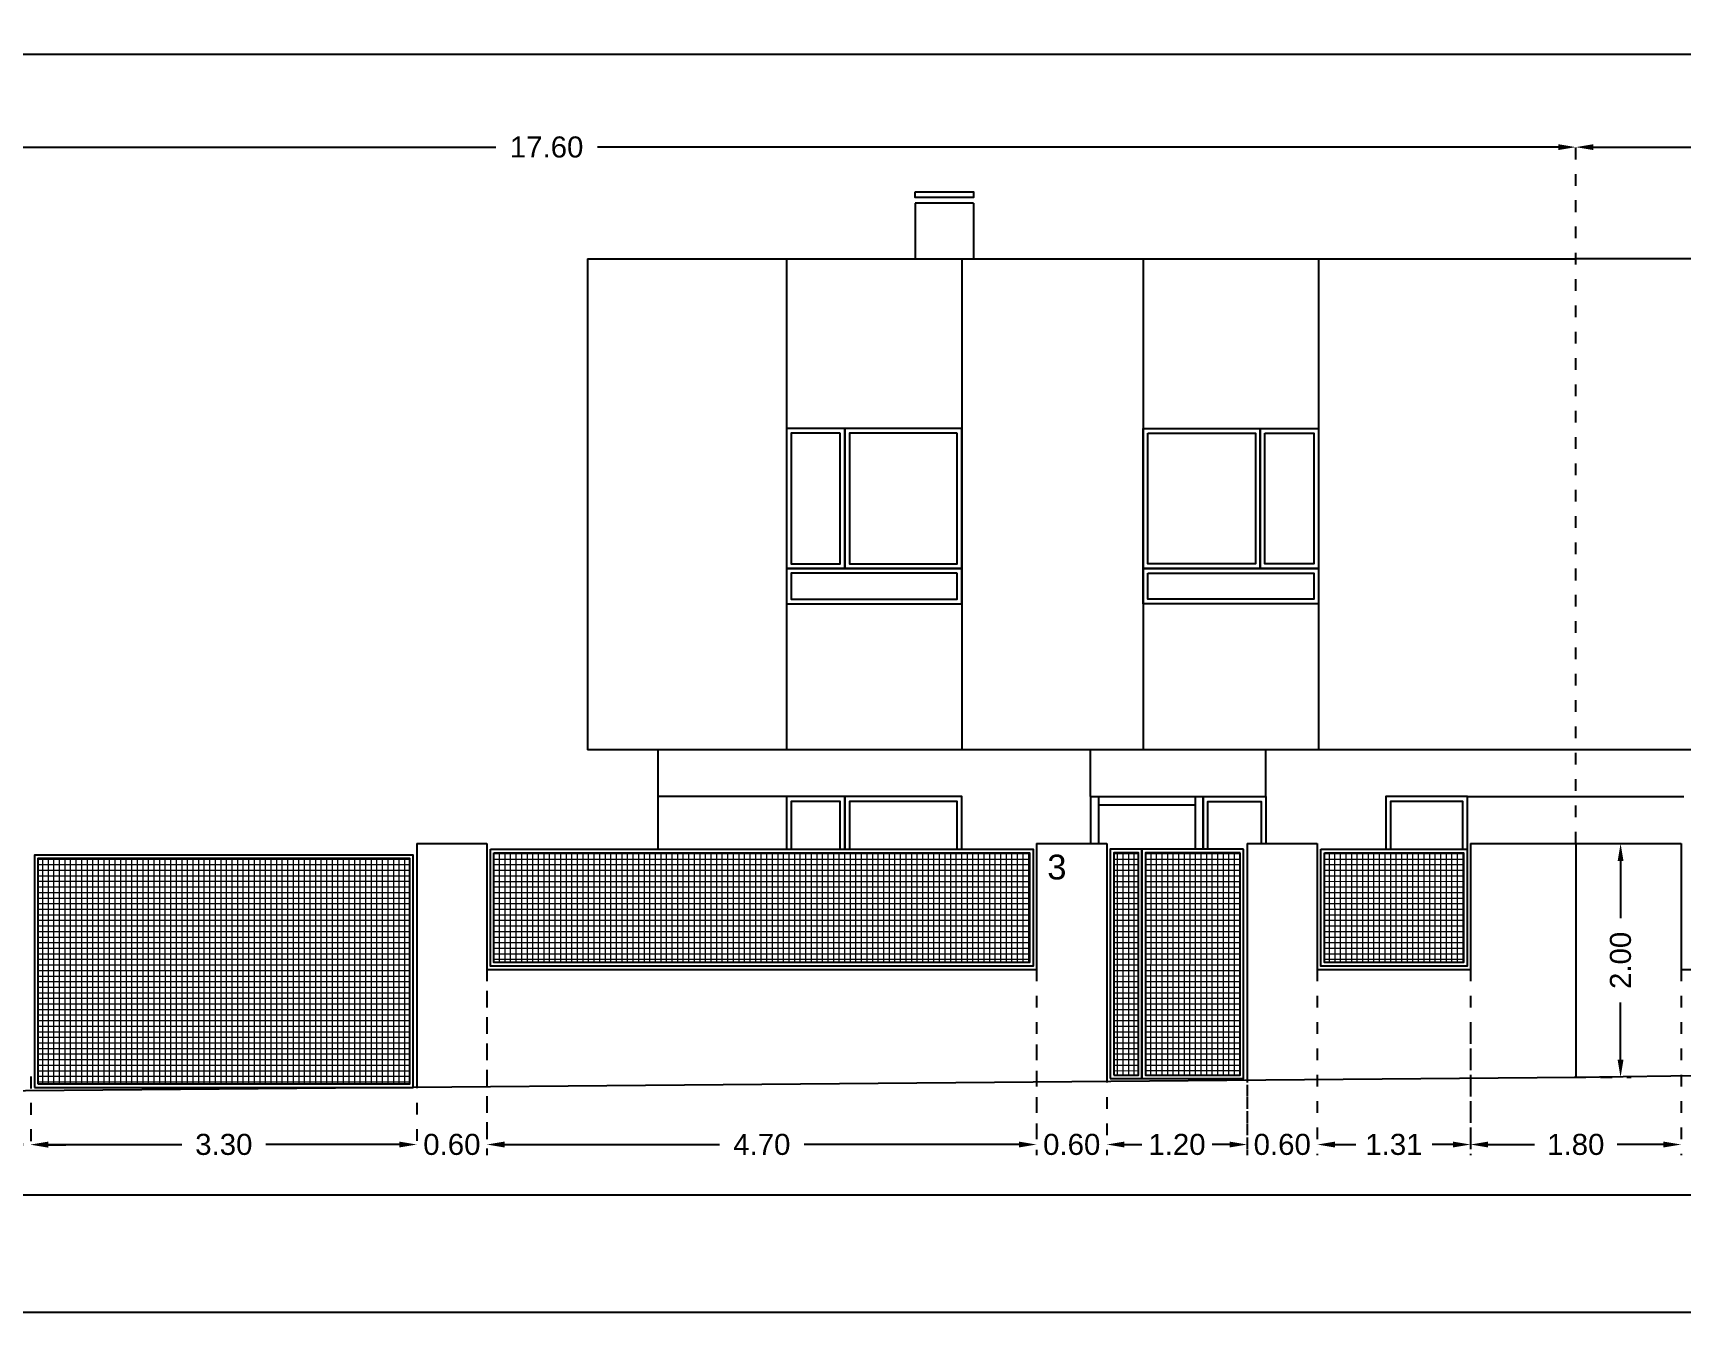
# Model space of a CAD drawing. Header units: millimetres. Extents: x 441061 to 442903, y 4515148 to 4515613.
# Drawn here: x 442341.77 to 442355.86, y 4515512.45 to 4515523.39 of the extents above; entities that cross this region are included whole.
import ezdxf
from ezdxf.enums import TextEntityAlignment as Align

# ---------------------------------------------------------------- set-up
doc = ezdxf.new("R2010")
doc.units = ezdxf.units.MM
doc.linetypes.add('CONTINUA', pattern=[0])
doc.linetypes.add('PUNTOS2', pattern=[0.125, 0, -0.125])
for name, color, linetype in [('01_alzado', 5, 'CONTINUA'), ('01_cotas', 254, 'Continuous'), ('01_ejes', 10, 'Continuous'), ('01_retranqueo', 250, 'Continuous'), ('01_seccion', 7, 'CONTINUA'), ('01_textos', 7, 'Continuous'), ('01_verjas', 254, 'Continuous')]:
    doc.layers.add(name, color=color, linetype=linetype)
doc.layers.add('01_cartela', color=6, linetype='Continuous', plot=False)
doc.layers.add('01_muebles_B', color=254, linetype='Continuous', lineweight=5)
doc.styles.add('Estilo1', font='swissel.ttf')
doc.styles.add('ROMANS', font='romans')
doc.dimstyles.new('DECIMAL-50', dxfattribs={"dimtxt": 0.08, "dimasz": 0.15, "dimexe": 0.09, "dimexo": 0, "dimgap": 0.09, "dimtad": 0, "dimzin": 0, "dimdsep": 46, "dimtxsty": 'ROMANS', "dimcen": 0.09, "dimclrt": 6, "dimadec": 0, "dimazin": 0, "dimtfac": 1.38, "dimtix": 1, "dimtofl": 0, "dimtmove": 2, "dimatfit": 3, "dimldrblk": 'OBLIQUE', "dimfxl": 1, "dimtolj": 1, "dimtzin": 0, "dimarcsym": 0})
pattern_1 = [(90, (247.88147, 0), (-0.047625, 1e-17), []), (180, (247.88147, 0), (-1e-17, -0.047625), [])]
pattern_2 = [(90, (175.445375, 0), (-0.047625, 1e-17), []), (180, (175.445375, 0), (-1e-17, -0.047625), [])]

# ---------------------------------------------------------------- blocks, each defined once
blk = doc.blocks.new('*D403')
at = {"layer": '01_cotas', "color": 0, "linetype": 'PUNTOS2', "lineweight": -2, "transparency": 16777216}
for p, q in [((442341.15, 4515514.461), (442341.15, 4515513.788)), ((442341.75, 4515514.459), (442341.75, 4515513.788))]:
    blk.add_line(p, q, dxfattribs=at)
at = {"layer": '01_cotas', "color": 0, "lineweight": -2, "transparency": 16777216}
for p, q in [((442341, 4515513.878), (442340.85, 4515513.878)), ((442341.9, 4515513.878), (442342.05, 4515513.878))]:
    blk.add_line(p, q, dxfattribs=at)
at = {"layer": '01_cotas', "color": 0, "transparency": 16777216}
for points in [[(442341, 4515513.903), (442341, 4515513.853), (442341.15, 4515513.878)], [(442341.9, 4515513.903), (442341.9, 4515513.853), (442341.75, 4515513.878)]]:
    blk.add_solid(points, dxfattribs=at)
at = {"layer": '01_cotas', "color": 7, "transparency": 16777216, "insert": (442341.45, 4515513.878), "char_height": 0.18, "attachment_point": 5, "style": 'Estilo1'}
blk.add_mtext('\\A1;0.60', dxfattribs=at)
blk = doc.blocks.new('*D404')
at = {"layer": '01_cotas', "color": 0, "linetype": 'PUNTOS2', "lineweight": -2, "transparency": 16777216}
for p, q in [((442341.75, 4515514.461), (442341.75, 4515513.79)), ((442345.05, 4515514.461), (442345.05, 4515513.79))]:
    blk.add_line(p, q, dxfattribs=at)
at = {"layer": '01_cotas', "color": 0, "lineweight": -2, "transparency": 16777216}
for p, q in [((442341.9, 4515513.88), (442343.04, 4515513.88)), ((442344.9, 4515513.88), (442343.76, 4515513.88))]:
    blk.add_line(p, q, dxfattribs=at)
at = {"layer": '01_cotas', "color": 0, "transparency": 16777216}
for points in [[(442341.9, 4515513.905), (442341.9, 4515513.855), (442341.75, 4515513.88)], [(442344.9, 4515513.905), (442344.9, 4515513.855), (442345.05, 4515513.88)]]:
    blk.add_solid(points, dxfattribs=at)
at = {"layer": '01_cotas', "color": 7, "transparency": 16777216, "insert": (442343.4, 4515513.88), "char_height": 0.18, "attachment_point": 5, "style": 'Estilo1'}
blk.add_mtext('\\A1;3.30', dxfattribs=at)
blk = doc.blocks.new('*D405')
at = {"layer": '01_cotas', "color": 0, "linetype": 'PUNTOS2', "lineweight": -2, "transparency": 16777216}
for p, q in [((442345.65, 4515515.42), (442345.65, 4515513.79)), ((442345.05, 4515514.461), (442345.05, 4515513.79))]:
    blk.add_line(p, q, dxfattribs=at)
at = {"layer": '01_cotas', "color": 0, "lineweight": -2, "transparency": 16777216}
for p, q in [((442344.9, 4515513.88), (442344.75, 4515513.88)), ((442345.8, 4515513.88), (442345.95, 4515513.88))]:
    blk.add_line(p, q, dxfattribs=at)
at = {"layer": '01_cotas', "color": 0, "transparency": 16777216}
for points in [[(442344.9, 4515513.905), (442344.9, 4515513.855), (442345.05, 4515513.88)], [(442345.8, 4515513.905), (442345.8, 4515513.855), (442345.65, 4515513.88)]]:
    blk.add_solid(points, dxfattribs=at)
at = {"layer": '01_cotas', "color": 7, "transparency": 16777216, "insert": (442345.35, 4515513.88), "char_height": 0.18, "attachment_point": 5, "style": 'Estilo1'}
blk.add_mtext('\\A1;0.60', dxfattribs=at)
blk = doc.blocks.new('*D406')
at = {"layer": '01_cotas', "color": 0, "linetype": 'PUNTOS2', "lineweight": -2, "transparency": 16777216}
for p, q in [((442350.35, 4515514.736), (442350.35, 4515513.79)), ((442350.95, 4515514.736), (442350.95, 4515513.79))]:
    blk.add_line(p, q, dxfattribs=at)
at = {"layer": '01_cotas', "color": 0, "lineweight": -2, "transparency": 16777216}
for p, q in [((442350.2, 4515513.88), (442350.05, 4515513.88)), ((442351.1, 4515513.88), (442351.25, 4515513.88))]:
    blk.add_line(p, q, dxfattribs=at)
at = {"layer": '01_cotas', "color": 0, "transparency": 16777216}
for points in [[(442350.2, 4515513.905), (442350.2, 4515513.855), (442350.35, 4515513.88)], [(442351.1, 4515513.905), (442351.1, 4515513.855), (442350.95, 4515513.88)]]:
    blk.add_solid(points, dxfattribs=at)
at = {"layer": '01_cotas', "color": 7, "transparency": 16777216, "insert": (442350.65, 4515513.88), "char_height": 0.18, "attachment_point": 5, "style": 'Estilo1'}
blk.add_mtext('\\A1;0.60', dxfattribs=at)
blk = doc.blocks.new('*D407')
at = {"layer": '01_cotas', "color": 0, "linetype": 'PUNTOS2', "lineweight": -2, "transparency": 16777216}
for p, q in [((442350.95, 4515514.736), (442350.95, 4515513.79)), ((442352.15, 4515514.736), (442352.15, 4515513.79))]:
    blk.add_line(p, q, dxfattribs=at)
at = {"layer": '01_cotas', "color": 0, "lineweight": -2, "transparency": 16777216}
for p, q in [((442351.1, 4515513.88), (442351.197, 4515513.88)), ((442352, 4515513.88), (442351.903, 4515513.88))]:
    blk.add_line(p, q, dxfattribs=at)
at = {"layer": '01_cotas', "color": 0, "transparency": 16777216}
for points in [[(442351.1, 4515513.905), (442351.1, 4515513.855), (442350.95, 4515513.88)], [(442352, 4515513.905), (442352, 4515513.855), (442352.15, 4515513.88)]]:
    blk.add_solid(points, dxfattribs=at)
at = {"layer": '01_cotas', "color": 7, "transparency": 16777216, "insert": (442351.55, 4515513.88), "char_height": 0.18, "attachment_point": 5, "style": 'Estilo1'}
blk.add_mtext('\\A1;1.20', dxfattribs=at)
blk = doc.blocks.new('*D408')
at = {"layer": '01_cotas', "color": 0, "linetype": 'PUNTOS2', "lineweight": -2, "transparency": 16777216}
for p, q in [((442352.75, 4515515.376), (442352.75, 4515513.79)), ((442352.15, 4515514.84), (442352.15, 4515513.79))]:
    blk.add_line(p, q, dxfattribs=at)
at = {"layer": '01_cotas', "color": 0, "lineweight": -2, "transparency": 16777216}
for p, q in [((442352, 4515513.88), (442351.85, 4515513.88)), ((442352.9, 4515513.88), (442353.05, 4515513.88))]:
    blk.add_line(p, q, dxfattribs=at)
at = {"layer": '01_cotas', "color": 0, "transparency": 16777216}
for points in [[(442352, 4515513.905), (442352, 4515513.855), (442352.15, 4515513.88)], [(442352.9, 4515513.905), (442352.9, 4515513.855), (442352.75, 4515513.88)]]:
    blk.add_solid(points, dxfattribs=at)
at = {"layer": '01_cotas', "color": 7, "transparency": 16777216, "insert": (442352.45, 4515513.88), "char_height": 0.18, "attachment_point": 5, "style": 'Estilo1'}
blk.add_mtext('\\A1;0.60', dxfattribs=at)
blk = doc.blocks.new('*D409')
at = {"layer": '01_cotas', "color": 0, "linetype": 'PUNTOS2', "lineweight": -2, "transparency": 16777216}
for p, q in [((442352.75, 4515515.376), (442352.75, 4515513.79)), ((442354.06, 4515515.376), (442354.06, 4515513.79))]:
    blk.add_line(p, q, dxfattribs=at)
at = {"layer": '01_cotas', "color": 0, "lineweight": -2, "transparency": 16777216}
for p, q in [((442352.9, 4515513.88), (442353.078, 4515513.88)), ((442353.91, 4515513.88), (442353.732, 4515513.88))]:
    blk.add_line(p, q, dxfattribs=at)
at = {"layer": '01_cotas', "color": 0, "transparency": 16777216}
for points in [[(442352.9, 4515513.905), (442352.9, 4515513.855), (442352.75, 4515513.88)], [(442353.91, 4515513.905), (442353.91, 4515513.855), (442354.06, 4515513.88)]]:
    blk.add_solid(points, dxfattribs=at)
at = {"layer": '01_cotas', "color": 7, "transparency": 16777216, "insert": (442353.405, 4515513.88), "char_height": 0.18, "attachment_point": 5, "style": 'Estilo1'}
blk.add_mtext('\\A1;1.31', dxfattribs=at)
blk = doc.blocks.new('*D410')
at = {"layer": '01_cotas', "color": 0, "linetype": 'PUNTOS2', "lineweight": -2, "transparency": 16777216}
for p, q in [((442355.86, 4515515.376), (442355.86, 4515513.79)), ((442354.06, 4515514.84), (442354.06, 4515513.79))]:
    blk.add_line(p, q, dxfattribs=at)
at = {"layer": '01_cotas', "color": 0, "lineweight": -2, "transparency": 16777216}
for p, q in [((442354.21, 4515513.88), (442354.607, 4515513.88)), ((442355.71, 4515513.88), (442355.313, 4515513.88))]:
    blk.add_line(p, q, dxfattribs=at)
at = {"layer": '01_cotas', "color": 0, "transparency": 16777216}
for points in [[(442354.21, 4515513.905), (442354.21, 4515513.855), (442354.06, 4515513.88)], [(442355.71, 4515513.905), (442355.71, 4515513.855), (442355.86, 4515513.88)]]:
    blk.add_solid(points, dxfattribs=at)
at = {"layer": '01_cotas', "color": 7, "transparency": 16777216, "insert": (442354.96, 4515513.88), "char_height": 0.18, "attachment_point": 5, "style": 'Estilo1'}
blk.add_mtext('\\A1;1.80', dxfattribs=at)
blk = doc.blocks.new('*D533')
at = {"layer": '01_cotas', "color": 0, "linetype": 'PUNTOS2', "lineweight": -2, "transparency": 16777216}
for p, q in [((442354.96, 4515516.455), (442354.96, 4515522.5)), ((442371.14, 4515516.805), (442371.14, 4515522.5))]:
    blk.add_line(p, q, dxfattribs=at)
at = {"layer": '01_cotas', "color": 0, "lineweight": -2, "transparency": 16777216}
for p, q in [((442355.11, 4515522.41), (442362.616, 4515522.41)), ((442370.99, 4515522.41), (442363.484, 4515522.41))]:
    blk.add_line(p, q, dxfattribs=at)
at = {"layer": '01_cotas', "color": 0, "transparency": 16777216}
for points in [[(442355.11, 4515522.435), (442355.11, 4515522.385), (442354.96, 4515522.41)], [(442370.99, 4515522.435), (442370.99, 4515522.385), (442371.14, 4515522.41)]]:
    blk.add_solid(points, dxfattribs=at)
at = {"layer": '01_cotas', "color": 7, "transparency": 16777216, "insert": (442363.05, 4515522.41), "char_height": 0.18, "attachment_point": 5, "style": 'Estilo1'}
blk.add_mtext('\\A1;16.18', dxfattribs=at)
blk = doc.blocks.new('*D534')
at = {"layer": '01_cotas', "color": 0, "linetype": 'PUNTOS2', "lineweight": -2, "transparency": 16777216}
for p, q in [((442337.36, 4515516.405), (442337.36, 4515522.5)), ((442354.96, 4515516.455), (442354.96, 4515522.5))]:
    blk.add_line(p, q, dxfattribs=at)
at = {"layer": '01_cotas', "color": 0, "lineweight": -2, "transparency": 16777216}
for p, q in [((442337.51, 4515522.41), (442345.726, 4515522.41)), ((442354.81, 4515522.41), (442346.594, 4515522.41))]:
    blk.add_line(p, q, dxfattribs=at)
at = {"layer": '01_cotas', "color": 0, "transparency": 16777216}
for points in [[(442337.51, 4515522.435), (442337.51, 4515522.385), (442337.36, 4515522.41)], [(442354.81, 4515522.435), (442354.81, 4515522.385), (442354.96, 4515522.41)]]:
    blk.add_solid(points, dxfattribs=at)
at = {"layer": '01_cotas', "color": 7, "transparency": 16777216, "insert": (442346.16, 4515522.41), "char_height": 0.18, "attachment_point": 5, "style": 'Estilo1'}
blk.add_mtext('\\A1;17.60', dxfattribs=at)
blk = doc.blocks.new('*D536')
at = {"layer": '01_cotas', "color": 0, "linetype": 'PUNTOS2', "lineweight": -2, "transparency": 16777216}
for p, q in [((442345.65, 4515515.376), (442345.65, 4515513.79)), ((442350.35, 4515515.376), (442350.35, 4515513.79))]:
    blk.add_line(p, q, dxfattribs=at)
at = {"layer": '01_cotas', "color": 0, "lineweight": -2, "transparency": 16777216}
for p, q in [((442345.8, 4515513.88), (442347.639, 4515513.88)), ((442350.2, 4515513.88), (442348.361, 4515513.88))]:
    blk.add_line(p, q, dxfattribs=at)
at = {"layer": '01_cotas', "color": 0, "transparency": 16777216}
for points in [[(442345.8, 4515513.905), (442345.8, 4515513.855), (442345.65, 4515513.88)], [(442350.2, 4515513.905), (442350.2, 4515513.855), (442350.35, 4515513.88)]]:
    blk.add_solid(points, dxfattribs=at)
at = {"layer": '01_cotas', "color": 7, "transparency": 16777216, "insert": (442348, 4515513.88), "char_height": 0.18, "attachment_point": 5, "style": 'Estilo1'}
blk.add_mtext('\\A1;4.70', dxfattribs=at)
blk = doc.blocks.new('*D760')
at = {"layer": '01_cotas', "color": 0, "linetype": 'PUNTOS2', "lineweight": -2, "transparency": 16777216}
for p, q in [((442354.96, 4515516.455), (442355.433, 4515516.455)), ((442354.946, 4515514.455), (442355.433, 4515514.455))]:
    blk.add_line(p, q, dxfattribs=at)
at = {"layer": '01_cotas', "color": 0, "lineweight": -2, "transparency": 16777216}
for p, q in [((442355.343, 4515516.305), (442355.343, 4515515.815)), ((442355.343, 4515514.605), (442355.343, 4515515.095))]:
    blk.add_line(p, q, dxfattribs=at)
at = {"layer": '01_cotas', "color": 0, "transparency": 16777216}
for points in [[(442355.318, 4515516.305), (442355.368, 4515516.305), (442355.343, 4515516.455)], [(442355.318, 4515514.605), (442355.368, 4515514.605), (442355.343, 4515514.455)]]:
    blk.add_solid(points, dxfattribs=at)
at = {"layer": '01_cotas', "color": 7, "transparency": 16777216, "insert": (442355.343, 4515515.455), "char_height": 0.18, "attachment_point": 5, "rotation": 90, "style": 'Estilo1'}
blk.add_mtext('\\A1;2.00', dxfattribs=at)

msp = doc.modelspace()

# ---------------------------------------------------------------- hatches: boundary and pattern name
at = {"layer": '01_muebles_B'}
h = msp.add_hatch(dxfattribs=at)
h.set_pattern_fill('ANSI37', color=256, scale=0.015, angle=45)
h.set_pattern_definition(pattern_2)
h.paths.add_polyline_path([(442341.81, 4515514.398), (442344.99, 4515514.398), (442344.99, 4515516.325), (442341.81, 4515516.325)])
h = msp.add_hatch(dxfattribs=at)
h.set_pattern_fill('ANSI37', color=256, scale=0.015, angle=45)
h.set_pattern_definition(pattern_2)
h.paths.add_polyline_path([(442345.71, 4515516.375), (442350.29, 4515516.375), (442350.29, 4515515.436), (442345.71, 4515515.436)])
h = msp.add_hatch(dxfattribs=at)
h.set_pattern_fill('ANSI37', color=256, scale=0.015, angle=45)
h.set_pattern_definition(pattern_1)
h.paths.add_polyline_path([(442351.01, 4515514.474), (442351.22, 4515514.474), (442351.22, 4515516.375), (442351.01, 4515516.375)])
h = msp.add_hatch(dxfattribs=at)
h.set_pattern_fill('ANSI37', color=256, scale=0.015, angle=45)
h.set_pattern_definition(pattern_1)
h.paths.add_polyline_path([(442352.09, 4515516.375), (442351.28, 4515516.375), (442351.28, 4515514.474), (442352.09, 4515514.474)])
h = msp.add_hatch(dxfattribs=at)
h.set_pattern_fill('ANSI37', color=256, scale=0.015, angle=45)
h.set_pattern_definition(pattern_2)
h.paths.add_polyline_path([(442352.81, 4515516.375), (442354, 4515516.375), (442354, 4515515.436), (442352.81, 4515515.436)])

# ---------------------------------------------------------------- linework, layer by layer
at = {"layer": '01_alzado'}
for p, q in [((442349.81, 4515521.931, 0), (442349.31, 4515521.931, 0)), ((442349.31, 4515521.931, 0), (442349.31, 4515521.455, 0)), ((442349.81, 4515521.931, 0), (442349.81, 4515521.455, 0)), ((442346.51, 4515521.455, 0), (442354.96, 4515521.455, 0)), ((442346.51, 4515521.455, 0), (442346.51, 4515517.255, 0)), ((442348.21, 4515521.455, 0), (442348.21, 4515517.255, 0)), ((442349.71, 4515521.455, 0), (442349.71, 4515517.255, 0)), ((442351.26, 4515521.455, 0), (442351.26, 4515517.255, 0)), ((442352.76, 4515521.455, 0), (442352.76, 4515517.255, 0)), ((442363.41, 4515521.455, 0), (442354.96, 4515521.455, 0)), ((442363.41, 4515517.255, 0), (442346.51, 4515517.255, 0)), ((442347.11, 4515517.255, 0), (442347.11, 4515516.405, 0)), ((442350.81, 4515516.855, 0), (442350.81, 4515517.255, 0)), ((442352.31, 4515516.855, 0), (442352.31, 4515517.255, 0)), ((442348.21, 4515516.855, 0), (442347.11, 4515516.855, 0)), ((442350.81, 4515516.855, 0), (442350.81, 4515516.455, 0)), ((442350.81, 4515516.855, 0), (442352.31, 4515516.855, 0)), ((442350.88, 4515516.855, 0), (442351.705, 4515516.855, 0)), ((442350.88, 4515516.855, 0), (442350.88, 4515516.455, 0)), ((442350.88, 4515516.785, 0), (442351.705, 4515516.785, 0)), ((442351.705, 4515516.855, 0), (442351.705, 4515516.405, 0)), ((442351.775, 4515516.855, 0), (442351.775, 4515516.405, 0)), ((442352.31, 4515516.855, 0), (442352.31, 4515516.455, 0)), ((442354.035, 4515516.855, 0), (442355.885, 4515516.855, 0))]:
    msp.add_line(p, q, dxfattribs=at)
at = {"layer": '01_alzado', "elevation": 0}
for points in [[(442335.704, 4515523.204), (442372.471, 4515523.204), (442372.471, 4515513.447), (442335.704, 4515513.447)], [(442349.31, 4515522.029), (442349.81, 4515522.029), (442349.81, 4515521.98), (442349.31, 4515521.98)]]:
    msp.add_lwpolyline(points, close=True, dxfattribs=at)
at = {"layer": '01_alzado', "color": 5, "elevation": 0}
for points in [[(442348.71, 4515520.005), (442348.21, 4515520.005), (442348.21, 4515518.805), (442348.71, 4515518.805)], [(442349.71, 4515520.005), (442348.71, 4515520.005), (442348.71, 4515518.805), (442349.71, 4515518.805)], [(442351.26, 4515520.005), (442352.26, 4515520.005), (442352.26, 4515518.805), (442351.26, 4515518.805)], [(442352.26, 4515520.005), (442352.76, 4515520.005), (442352.76, 4515518.805), (442352.26, 4515518.805)], [(442349.71, 4515518.805), (442348.21, 4515518.805), (442348.21, 4515518.505), (442349.71, 4515518.505)], [(442351.26, 4515518.805), (442352.76, 4515518.805), (442352.76, 4515518.505), (442351.26, 4515518.505)]]:
    msp.add_lwpolyline(points, close=True, dxfattribs=at)
at = {"layer": '01_alzado', "color": 254, "elevation": 0}
for points in [[(442348.67, 4515519.965), (442348.25, 4515519.965), (442348.25, 4515518.845), (442348.67, 4515518.845)], [(442349.67, 4515519.965), (442348.75, 4515519.965), (442348.75, 4515518.845), (442349.67, 4515518.845)], [(442351.3, 4515519.965), (442352.22, 4515519.965), (442352.22, 4515518.845), (442351.3, 4515518.845)], [(442352.3, 4515519.965), (442352.72, 4515519.965), (442352.72, 4515518.845), (442352.3, 4515518.845)], [(442349.67, 4515518.765), (442348.25, 4515518.765), (442348.25, 4515518.545), (442349.67, 4515518.545)], [(442351.3, 4515518.765), (442352.72, 4515518.765), (442352.72, 4515518.545), (442351.3, 4515518.545)]]:
    msp.add_lwpolyline(points, close=True, dxfattribs=at)
at = {"layer": '01_alzado', "color": 5, "elevation": 0}
for points in [[(442348.71, 4515516.405), (442348.71, 4515516.855), (442348.21, 4515516.855), (442348.21, 4515516.405)], [(442349.71, 4515516.405), (442349.71, 4515516.855), (442348.71, 4515516.855), (442348.71, 4515516.405)], [(442354.03, 4515515.655), (442354.035, 4515515.655), (442354.035, 4515516.855), (442353.335, 4515516.855), (442353.335, 4515516.405)]]:
    msp.add_lwpolyline(points, dxfattribs=at)
at = {"layer": '01_alzado', "color": 254, "elevation": 0}
for points in [[(442348.67, 4515516.405), (442348.67, 4515516.815), (442348.25, 4515516.815), (442348.25, 4515516.405)], [(442349.67, 4515516.405), (442349.67, 4515516.815), (442348.75, 4515516.815), (442348.75, 4515516.405)], [(442351.815, 4515516.405), (442351.815, 4515516.815), (442352.27, 4515516.815), (442352.27, 4515516.455)], [(442353.995, 4515516.405), (442353.995, 4515516.815), (442353.375, 4515516.815), (442353.375, 4515516.405)]]:
    msp.add_lwpolyline(points, dxfattribs=at)
at = {"layer": '01_alzado', "elevation": 0}
msp.add_lwpolyline([(442351.775, 4515516.405), (442351.775, 4515516.855), (442352.31, 4515516.855), (442352.31, 4515516.455)], dxfattribs=at)
at = {"layer": '01_cartela', "color": 3, "elevation": 0}
msp.add_lwpolyline([(442334.704, 4515555.517), (442334.704, 4515512.447), (442395.98, 4515512.447), (442395.98, 4515555.517)], close=True, dxfattribs=at)
at = {"layer": '01_ejes', "color": 10, "ltscale": 0.25}
msp.add_line((442354.96, 4515516.455, 0), (442354.96, 4515514.455, 0), dxfattribs=at)
at = {"layer": '01_retranqueo', "color": 170}
msp.add_line((442354.96, 4515514.455, 0), (442371.44, 4515514.71, 0), dxfattribs=at)
at = {"layer": '01_retranqueo', "color": 170, "elevation": 0}
msp.add_lwpolyline([(442337.06, 4515514.302), (442354.96, 4515514.455)], dxfattribs=at)
at = {"layer": '01_seccion'}
for p, q in [((442345.05, 4515516.455, 0), (442345.05, 4515514.37, 0)), ((442345.05, 4515516.455, 0), (442345.65, 4515516.455, 0)), ((442345.65, 4515516.455, 0), (442345.65, 4515515.376, 0)), ((442350.35, 4515516.455, 0), (442350.35, 4515515.376, 0)), ((442350.35, 4515516.455, 0), (442350.95, 4515516.455, 0)), ((442350.95, 4515516.455, 0), (442350.95, 4515514.421, 0)), ((442352.15, 4515516.455, 0), (442352.15, 4515514.431, 0)), ((442352.15, 4515516.455, 0), (442352.75, 4515516.455, 0)), ((442352.75, 4515516.455, 0), (442352.75, 4515515.376, 0)), ((442354.06, 4515516.455, 0), (442355.86, 4515516.455, 0)), ((442354.06, 4515516.455, 0), (442354.06, 4515515.376, 0)), ((442355.86, 4515516.455, 0), (442355.86, 4515515.376, 0)), ((442345.65, 4515515.376, 0), (442350.35, 4515515.376, 0)), ((442352.75, 4515515.376, 0), (442354.06, 4515515.376, 0)), ((442355.86, 4515515.376, 0), (442357.18, 4515515.376, 0))]:
    msp.add_line(p, q, dxfattribs=at)
at = {"layer": '01_verjas'}
for points, elevation in [([(442341.78, 4515514.368), (442345.02, 4515514.368), (442345.02, 4515516.355), (442341.78, 4515516.355)], 1676.821), ([(442341.81, 4515514.398), (442344.99, 4515514.398), (442344.99, 4515516.325), (442341.81, 4515516.325)], 1676.821), ([(442345.68, 4515516.405), (442350.32, 4515516.405), (442350.32, 4515515.406), (442345.68, 4515515.406)], 0), ([(442345.71, 4515516.375), (442350.29, 4515516.375), (442350.29, 4515515.436), (442345.71, 4515515.436)], 0), ([(442350.98, 4515514.444), (442351.25, 4515514.444), (442351.25, 4515516.405), (442350.98, 4515516.405)], 0), ([(442351.01, 4515514.474), (442351.22, 4515514.474), (442351.22, 4515516.375), (442351.01, 4515516.375)], 0), ([(442352.12, 4515516.405), (442351.25, 4515516.405), (442351.25, 4515514.444), (442352.12, 4515514.444)], 0), ([(442352.09, 4515516.375), (442351.28, 4515516.375), (442351.28, 4515514.474), (442352.09, 4515514.474)], 0), ([(442352.78, 4515516.405), (442354.03, 4515516.405), (442354.03, 4515515.406), (442352.78, 4515515.406)], 0), ([(442352.81, 4515516.375), (442354, 4515516.375), (442354, 4515515.436), (442352.81, 4515515.436)], 0)]:
    msp.add_lwpolyline(points, close=True, dxfattribs=dict(at, elevation=elevation))

# ---------------------------------------------------------------- texts
at = {"layer": '01_textos', "color": 7, "style": 'Estilo1'}
msp.add_text('3', height=0.212, dxfattribs=at).set_placement((442350.523, 4515516.147, 0), align=Align.CENTER)

# ---------------------------------------------------------------- dimensions: what is measured, and where the dimension line sits
at = {"layer": '01_cotas', "color": 251}
for base, p1, p2, picture, middle in [((442337.36, 4515522.41), (442354.96, 4515516.455), (442337.36, 4515516.405), '*D534', (442346.16, 4515522.41)), ((442371.14, 4515522.41), (442354.96, 4515516.455), (442371.14, 4515516.805, 0), '*D533', (442363.05, 4515522.41)), ((442345.65, 4515513.88), (442345.05, 4515514.461), (442345.65, 4515515.42, 0), '*D405', (442345.35, 4515513.88)), ((442350.35, 4515513.88), (442345.65, 4515515.376, 0), (442350.35, 4515515.376, 0), '*D536', (442348, 4515513.88)), ((442352.75, 4515513.88), (442352.15, 4515514.84, 0), (442352.75, 4515515.376, 0), '*D408', (442352.45, 4515513.88)), ((442354.06, 4515513.88), (442352.75, 4515515.376, 0), (442354.06, 4515515.376, 0), '*D409', (442353.405, 4515513.88)), ((442355.86, 4515513.88), (442354.06, 4515514.84), (442355.86, 4515515.376, 0), '*D410', (442354.96, 4515513.88)), ((442350.95, 4515513.88), (442350.35, 4515514.736), (442350.95, 4515514.736, 0), '*D406', (442350.65, 4515513.88)), ((442352.15, 4515513.88), (442350.95, 4515514.736), (442352.15, 4515514.736, 0), '*D407', (442351.55, 4515513.88)), ((442341.75, 4515513.878), (442341.15, 4515514.461), (442341.75, 4515514.459, 0), '*D403', (442341.45, 4515513.878)), ((442345.05, 4515513.88), (442341.75, 4515514.461), (442345.05, 4515514.461, 0), '*D404', (442343.4, 4515513.88))]:
    dim = msp.add_linear_dim(base=base, p1=p1, p2=p2, dimstyle='DECIMAL-50', override={"dimtxt": 0.18, "dimtxsty": 'Estilo1', "dimsah": 1, "dimclrt": 7, "dimfxl": 0.09, "dimarcsym": 2}, dxfattribs=at)
    dim.commit()
    dim.dimension.update_dxf_attribs({"geometry": picture, "text_midpoint": middle})
dim = msp.add_linear_dim(base=(442355.343, 4515514.455), p1=(442354.96, 4515516.455, -837.551), p2=(442354.946, 4515514.455, 0), angle=90, dimstyle='DECIMAL-50', override={"dimtxt": 0.18, "dimtxsty": 'Estilo1', "dimsah": 1, "dimclrt": 7, "dimfxl": 0.09, "dimarcsym": 2}, dxfattribs=at)
dim.commit()
dim.dimension.update_dxf_attribs({"geometry": '*D760', "text_midpoint": (442355.343, 4515515.455)})

doc.saveas('drawing.dxf')
